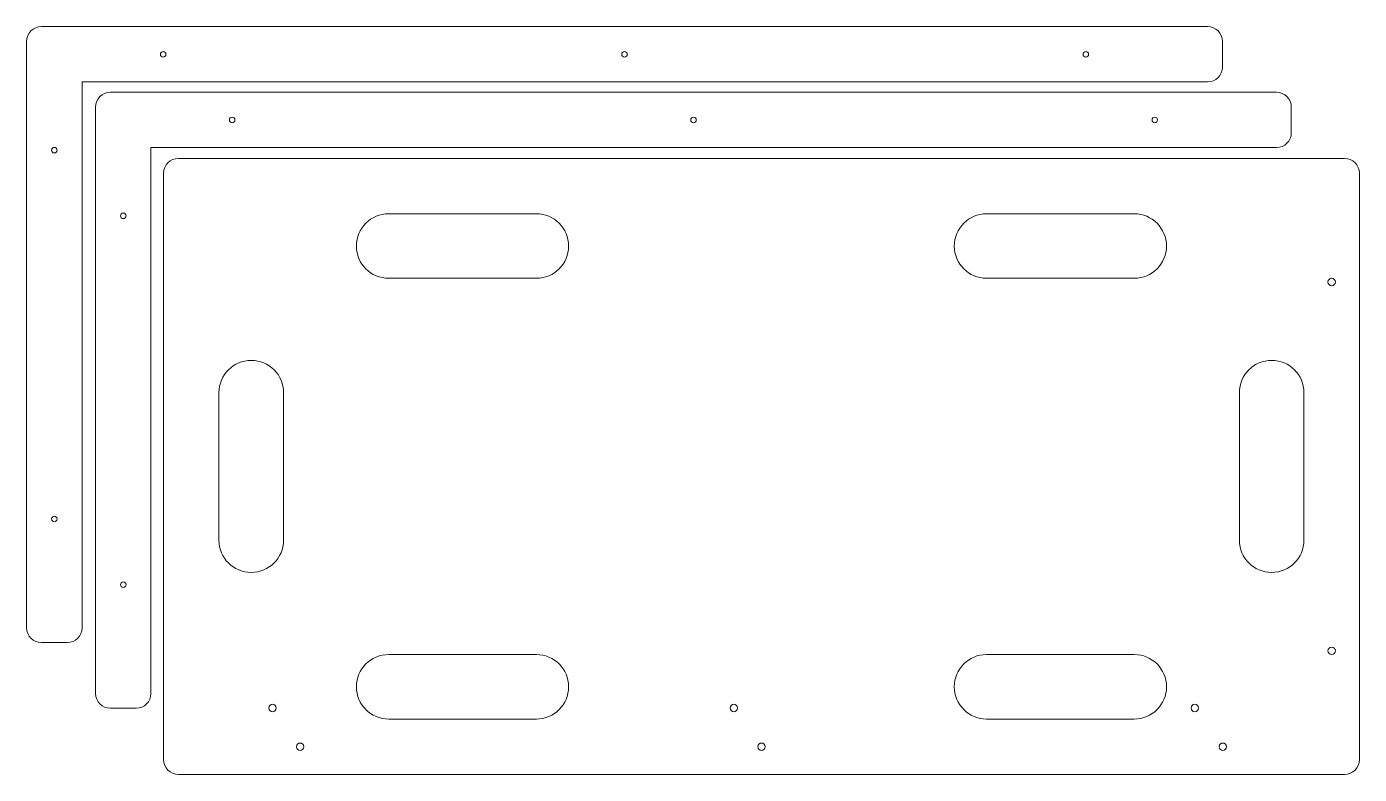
# Model space of a CAD drawing. Header units: millimetres. Extents: x 2 to 724, y 180 to 586.
import ezdxf

# ---------------------------------------------------------------- set-up
doc = ezdxf.new("R2010")
doc.units = ezdxf.units.MM
doc.layers.add('Sichtbar (ISO)', color=1, linetype='Continuous', lineweight=9, true_color=0xff0000)

msp = doc.modelspace()

# ---------------------------------------------------------------- linework, layer by layer
at = {"layer": 'Sichtbar (ISO)'}
for p, q in [((641.84, 585.86), (9.84, 585.86)), ((1.84, 577.86), (1.84, 259.86)), ((649.84, 563.86), (649.84, 577.86)), ((31.84, 259.86), (31.84, 555.86)), ((31.84, 555.86), (641.84, 555.86)), ((679.19, 550.25), (47.19, 550.25)), ((39.19, 542.25), (39.19, 224.25)), ((687.19, 528.25), (687.19, 542.25)), ((69.19, 224.25), (69.19, 520.25)), ((69.19, 520.25), (679.19, 520.25)), ((716.05, 514.37), (84.05, 514.37)), ((76.05, 506.37), (76.05, 188.37)), ((724.05, 188.37), (724.05, 506.37)), ((198.05, 484.37), (278.05, 484.37)), ((522.05, 484.37), (602.05, 484.37)), ((278.05, 449.37), (198.05, 449.37)), ((602.05, 449.37), (522.05, 449.37)), ((106.05, 307.37), (106.05, 387.37)), ((141.05, 387.37), (141.05, 307.37)), ((659.05, 307.37), (659.05, 387.37)), ((694.05, 387.37), (694.05, 307.37)), ((9.84, 251.86), (23.84, 251.86)), ((198.05, 245.37), (278.05, 245.37)), ((522.05, 245.37), (602.05, 245.37)), ((47.19, 216.25), (61.19, 216.25)), ((278.05, 210.37), (198.05, 210.37)), ((602.05, 210.37), (522.05, 210.37)), ((84.05, 180.37), (716.05, 180.37))]:
    msp.add_line(p, q, dxfattribs=at)
for centre, radius in [((75.84, 570.86), 1.5), ((325.84, 570.86), 1.5), ((575.84, 570.86), 1.5), ((113.19, 535.25), 1.5), ((363.19, 535.25), 1.5), ((613.19, 535.25), 1.5), ((16.84, 518.86), 1.5), ((54.19, 483.25), 1.5), ((709.05, 447.37), 2), ((16.84, 318.86), 1.5), ((54.19, 283.25), 1.5), ((709.05, 247.37), 2), ((135.05, 216.37), 2), ((385.05, 216.37), 2), ((634.86, 216.37), 2), ((150.05, 195.37), 2), ((400.05, 195.37), 2), ((650.05, 195.37), 2)]:
    msp.add_circle(centre, radius, dxfattribs=at)
for centre, radius, start, end in [((9.84, 577.86), 8, 90, 180), ((641.84, 577.86), 8, 0, 90), ((641.84, 563.86), 8, 270, 0), ((47.19, 542.25), 8, 90, 180), ((679.19, 542.25), 8, 0, 90), ((679.19, 528.25), 8, 270, 0), ((84.05, 506.37), 8, 90, 180), ((716.05, 506.37), 8, 0, 90), ((198.05, 466.87), 17.5, 90, 270), ((278.05, 466.87), 17.5, 270, 90), ((522.05, 466.87), 17.5, 90, 270), ((602.05, 466.87), 17.5, 270, 90), ((123.55, 387.37), 17.5, 0, 180), ((676.55, 387.37), 17.5, 0, 180), ((123.55, 307.37), 17.5, 180, 0), ((676.55, 307.37), 17.5, 180, 0), ((9.84, 259.86), 8, 180, 270), ((23.84, 259.86), 8, 270, 0), ((198.05, 227.87), 17.5, 90, 270), ((278.05, 227.87), 17.5, 270, 90), ((522.05, 227.87), 17.5, 90, 270), ((602.05, 227.87), 17.5, 270, 90), ((47.19, 224.25), 8, 180, 270), ((61.19, 224.25), 8, 270, 0), ((84.05, 188.37), 8, 180, 270), ((716.05, 188.37), 8, 270, 0)]:
    msp.add_arc(centre, radius, start, end, dxfattribs=at)

doc.saveas('drawing.dxf')
